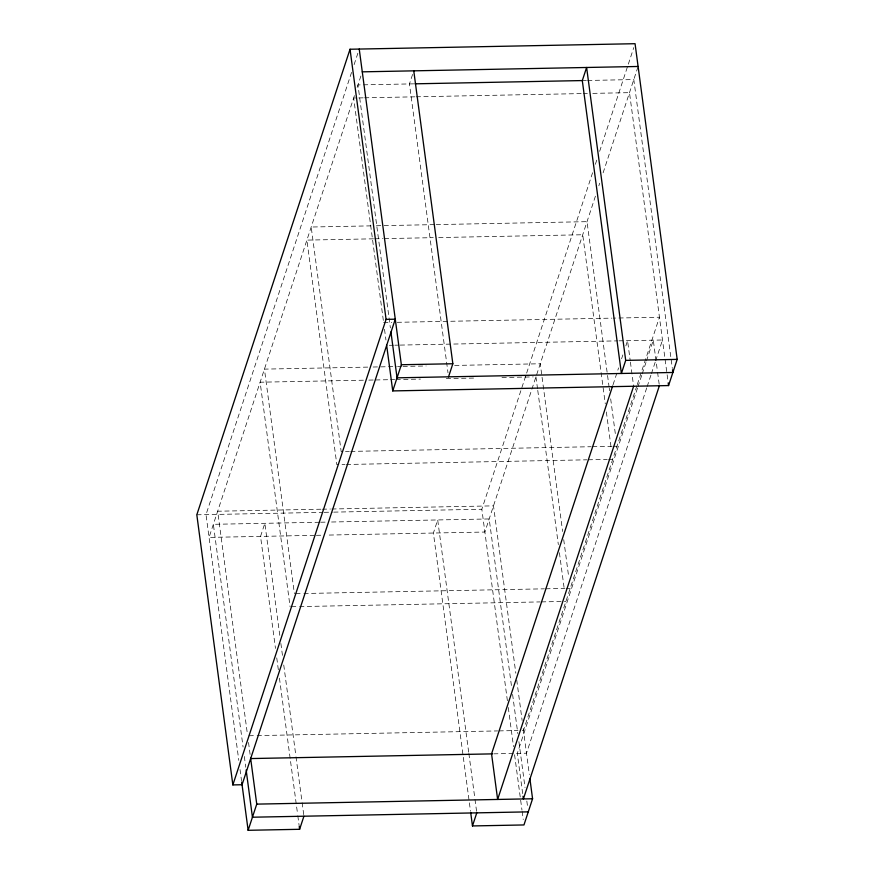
<?xml version="1.0" encoding="UTF-8"?>
<svg xmlns="http://www.w3.org/2000/svg" width="874" height="874" viewBox="0 0 874 874"><rect width="100%" height="100%" fill="white"/><g stroke="black" fill="none" stroke-linecap="round" stroke-linejoin="round"><path stroke-width="0.66" stroke-dasharray="4.37 3.28" d="M351.556 72.4L206.013 514.611L238.81 760.424M354.112 64.621L358.384 51.653M354.44 95.637L209.05 537.401L315.033 535.336M357.149 87.4L361.104 75.404M412.583 74.41L409.458 83.926L448.001 372.783M507.39 700.762L481.836 509.258L526.224 374.389M526.651 373.089L592.812 172.08M595.369 164.301L597.499 157.823M599.64 151.333L633.781 47.589M595.423 196.158L484.873 532.037L327.258 535.096M598.832 185.791L599.684 183.19M603.104 172.823L637.714 67.669M613.056 384.713L618.595 367.878M621.578 358.81L622.856 354.92M625.85 345.864L627.554 340.674L630.23 360.776M636.851 385.871L523.46 730.424L519.375 730.5M637.277 384.571L659.444 317.218L613.253 318.114M637.517 388.1L517.299 753.377L523.023 796.269M637.944 386.811L641.789 375.154M642.215 373.853L646.05 362.197M646.476 360.907L653.293 340.183L657.412 371.002M646.716 387.925L526.498 753.202L493.886 753.836M647.142 386.625L650.977 374.968M651.403 373.679L655.238 362.022M655.664 360.722L662.492 339.997L619.011 340.838M413.675 83.849L357.969 84.931L390.383 327.892M582.303 80.572L586.367 80.495M587.601 80.463L633.792 79.567L672.335 368.424M363.169 97.833L353.664 98.019L383.555 322.08M364.534 97.801L414.8 96.828M416.166 96.795L581.931 93.584M583.286 93.551L587.361 93.474M592.801 93.365L629.488 92.655L668.031 381.512M370.98 225.863L311.199 227.022L341.166 451.585L349.316 451.421M376.421 225.754L434.848 224.618M436.202 224.596L587.022 221.668L609.047 386.701M373.471 238.821L306.894 240.11L336.851 464.673L345.012 464.509M374.826 238.788L382.987 238.635M384.341 238.613L433.253 237.662M438.693 237.553L582.718 234.756L605.278 403.854M383.62 322.572L391.771 322.419M397.211 322.309L611.887 318.136M389.378 345.306L393.453 345.219M394.819 345.197L398.894 345.121M400.248 345.088L617.645 340.871M367.703 367.113L264.429 369.123L294.396 593.686M373.132 367.014L396.228 366.567M397.594 366.534L401.669 366.457M403.023 366.435L426.13 365.977M454.655 365.43L540.263 363.77L541.88 375.94M363.387 380.201L260.124 382.211L290.092 606.774M368.828 380.103L374.258 379.993M375.623 379.972L389.203 379.698M390.569 379.677L394.644 379.6M395.998 379.567L420.46 379.098M446.275 378.595L476.166 378.016M501.982 377.513L533.238 376.902M350.671 451.399L591.174 446.723M592.528 446.701L611.56 446.33M612.914 446.308L616.989 446.232M346.366 464.487L586.869 459.811M588.224 459.79L607.244 459.418M608.61 459.396L612.685 459.32L612.324 456.61M320.933 509.214L217.67 511.224L247.386 733.931M322.288 509.192L330.438 509.029M331.803 509.007L493.493 505.86L515.824 673.231M196.814 514.797L322.867 512.35M324.221 512.317L332.371 512.164M333.737 512.131L481.836 509.258M319.338 522.248L213.354 524.313L243.07 747.019M320.703 522.226L326.133 522.117M331.574 522.007L489.189 518.948L511.694 687.674M316.388 535.314L321.829 535.205M295.751 593.654L302.546 593.522M303.912 593.501L544.404 588.825M545.769 588.803L564.79 588.431M566.144 588.399L570.219 588.322M291.446 606.742L298.242 606.611M299.596 606.589L540.099 601.913M541.454 601.891L565.915 601.41M248.992 735.755L255.776 735.624M257.142 735.591L497.634 730.926M498.999 730.893L518.02 730.533M657.587 372.335L659.193 384.396M630.416 362.12L633.628 386.242M609.233 388.056L609.593 390.765M610.675 398.883L615.547 435.405M606.359 411.971L611.243 448.493M542.066 377.295L562.638 531.512M563.719 539.629L568.777 577.506M535.948 376.858L537.576 389.028M537.761 390.383L558.333 544.6M559.415 552.718L564.473 590.595M516.731 679.983L522.128 720.482M523.209 728.577L529.327 774.473M512.601 694.426L517.823 733.57M518.905 741.665L525.023 787.561M526.825 801.054L527.721 807.805M508.286 707.514L513.519 746.658M514.589 754.754L521.975 810.1M522.16 811.443L523.242 819.539M468.672 752.11L437.699 519.954L433.395 533.042L470.485 811.094M468.857 753.464L474.801 798.006M474.975 799.36L476.603 811.509M384.516 329.279L385.947 339.997M279.789 635.343L264.844 523.308L260.539 536.396L275.485 648.432M280.871 643.439L282.673 656.942M283.755 665.038L295.827 755.475M296.002 756.818L301.945 801.36M302.131 802.714L303.748 814.863M276.752 657.882L278.369 670.019M279.451 678.126L297.641 814.448M297.816 815.803L299.258 826.596M248.522 742.485L250.259 755.529M244.338 756.469L245.78 767.274M240.033 769.557L241.508 780.69"/><path stroke-width="1.31" d="M386.614 345.022L392.743 390.918L668.566 385.565L677.186 359.389L635.059 43.7L350.037 49.239L196.814 514.797L232.855 784.918L242.054 784.732L395.277 319.185L386.079 319.36L232.855 784.918M303.923 816.207L299.618 829.295L248.129 830.3L256.748 804.124L250.62 758.228M392.743 390.918L401.352 364.742L359.236 49.053M448.537 376.836L452.841 363.748L413.763 70.838M612.63 386.013L491.559 753.88L497.634 799.448L633.628 386.242M529.873 778.516L532.572 798.77L523.963 824.947L472.473 825.941L476.778 812.853M625.697 360.383L621.392 373.471L582.303 80.572L586.618 67.484L625.697 360.383L677.186 359.389M659.378 385.74L523.384 798.945L523.023 796.269M362.273 71.843L638.096 66.479M415.03 83.817L582.16 80.572M401.352 364.742L452.841 363.748M250.663 758.566L492.521 753.869M256.748 804.124L532.572 798.77M528.267 811.859L252.444 817.212L246.14 769.972M672.51 369.778L672.871 372.477L397.047 377.83L390.929 331.934M668.206 382.867L668.566 385.565M470.671 812.449L472.473 825.941M350.037 49.239L386.079 319.36M299.258 826.596L299.618 829.295M241.694 782.033L248.129 830.3"/></g></svg>
